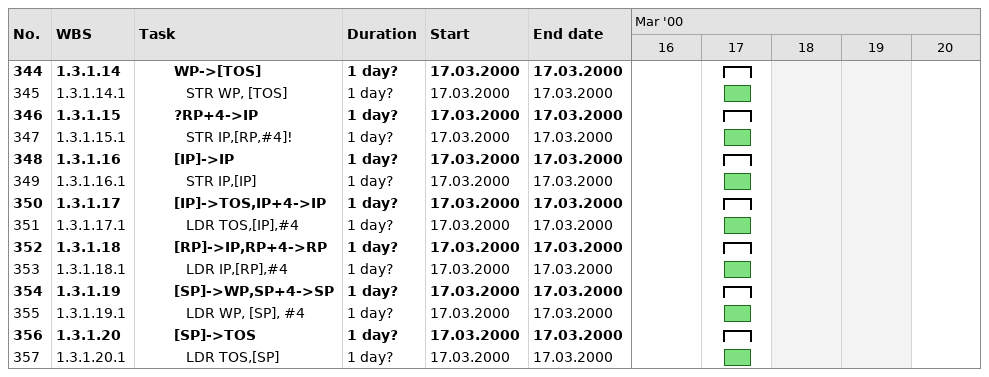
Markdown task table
| ID | WBS | Task | Duration | Start | Finish |
|---|---|---|---|---|---|
| 344 | 1.3.1.14 | **WP->[TOS]** | 1d? | 2000-03-17 | 2000-03-17 |
| 345 | 1.3.1.14.1 | STR WP, [TOS] | 1d? | 2000-03-17 | 2000-03-17 |
| 346 | 1.3.1.15 | **?RP+4->IP** | 1d? | 2000-03-17 | 2000-03-17 |
| 347 | 1.3.1.15.1 | STR IP,[RP,#4]! | 1d? | 2000-03-17 | 2000-03-17 |
| 348 | 1.3.1.16 | **[IP]->IP** | 1d? | 2000-03-17 | 2000-03-17 |
| 349 | 1.3.1.16.1 | STR IP,[IP] | 1d? | 2000-03-17 | 2000-03-17 |
| 350 | 1.3.1.17 | **[IP]->TOS,IP+4->IP** | 1d? | 2000-03-17 | 2000-03-17 |
| 351 | 1.3.1.17.1 | LDR TOS,[IP],#4 | 1d? | 2000-03-17 | 2000-03-17 |
| 352 | 1.3.1.18 | **[RP]->IP,RP+4->RP** | 1d? | 2000-03-17 | 2000-03-17 |
| 353 | 1.3.1.18.1 | LDR IP,[RP],#4 | 1d? | 2000-03-17 | 2000-03-17 |
| 354 | 1.3.1.19 | **[SP]->WP,SP+4->SP** | 1d? | 2000-03-17 | 2000-03-17 |
| 355 | 1.3.1.19.1 | LDR WP, [SP], #4 | 1d? | 2000-03-17 | 2000-03-17 |
| 356 | 1.3.1.20 | **[SP]->TOS** | 1d? | 2000-03-17 | 2000-03-17 |
| 357 | 1.3.1.20.1 | LDR TOS,[SP] | 1d? | 2000-03-17 | 2000-03-17 |
